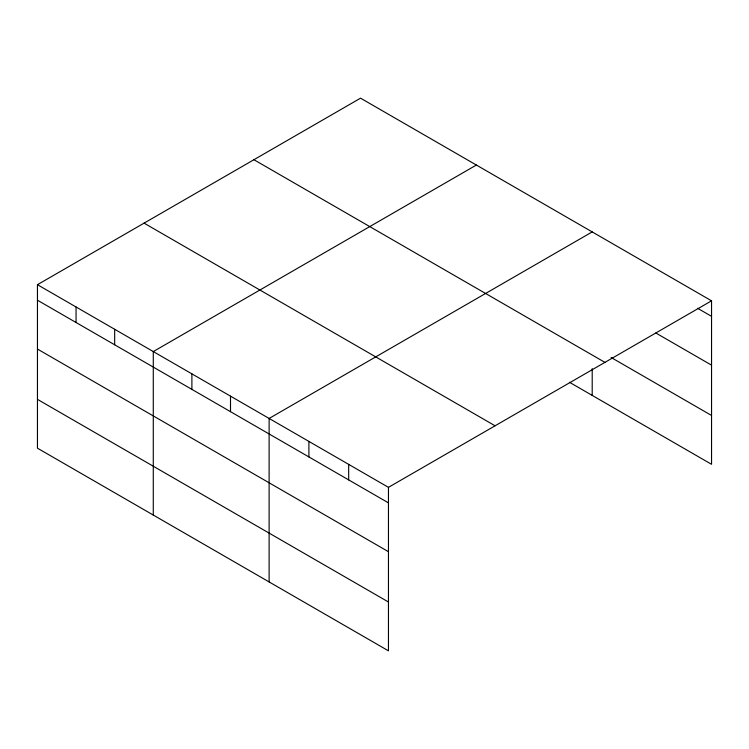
<?xml version="1.0" encoding="UTF-8"?>
<svg xmlns="http://www.w3.org/2000/svg" width="749" height="749" viewBox="0 0 749 749"><rect width="100%" height="100%" fill="white"/><g stroke="black" fill="none" stroke-linecap="round" stroke-linejoin="round"><path stroke-width="1.12" d="M388.459 551.695L388.459 487.346L37.45 284.695L37.45 448.183L388.459 650.834L388.459 551.695L37.45 349.043M569.437 382.252L711.55 464.305L711.55 300.817L360.541 98.166L37.45 284.695M476.373 165.042L153.283 351.571L153.283 515.059M592.206 231.909L269.116 418.448L269.116 581.936M388.459 487.346L711.55 300.817M697.628 308.288L711.55 316.331M655.852 333.005L711.55 365.166M611.1 357.479L711.55 415.47M253.92 159.715L604.93 362.376M144.07 223.136L495.08 425.797M37.45 300.209L388.459 502.869M37.45 399.357L388.459 602.009M592.206 368.658L592.206 395.397M348.678 464.38L348.678 479.903M308.897 441.414L308.897 456.927M230.505 396.155L230.505 411.669M191.894 373.863L191.894 389.377M114.672 329.279L114.672 344.793M76.061 306.987L76.061 322.501"/></g></svg>
